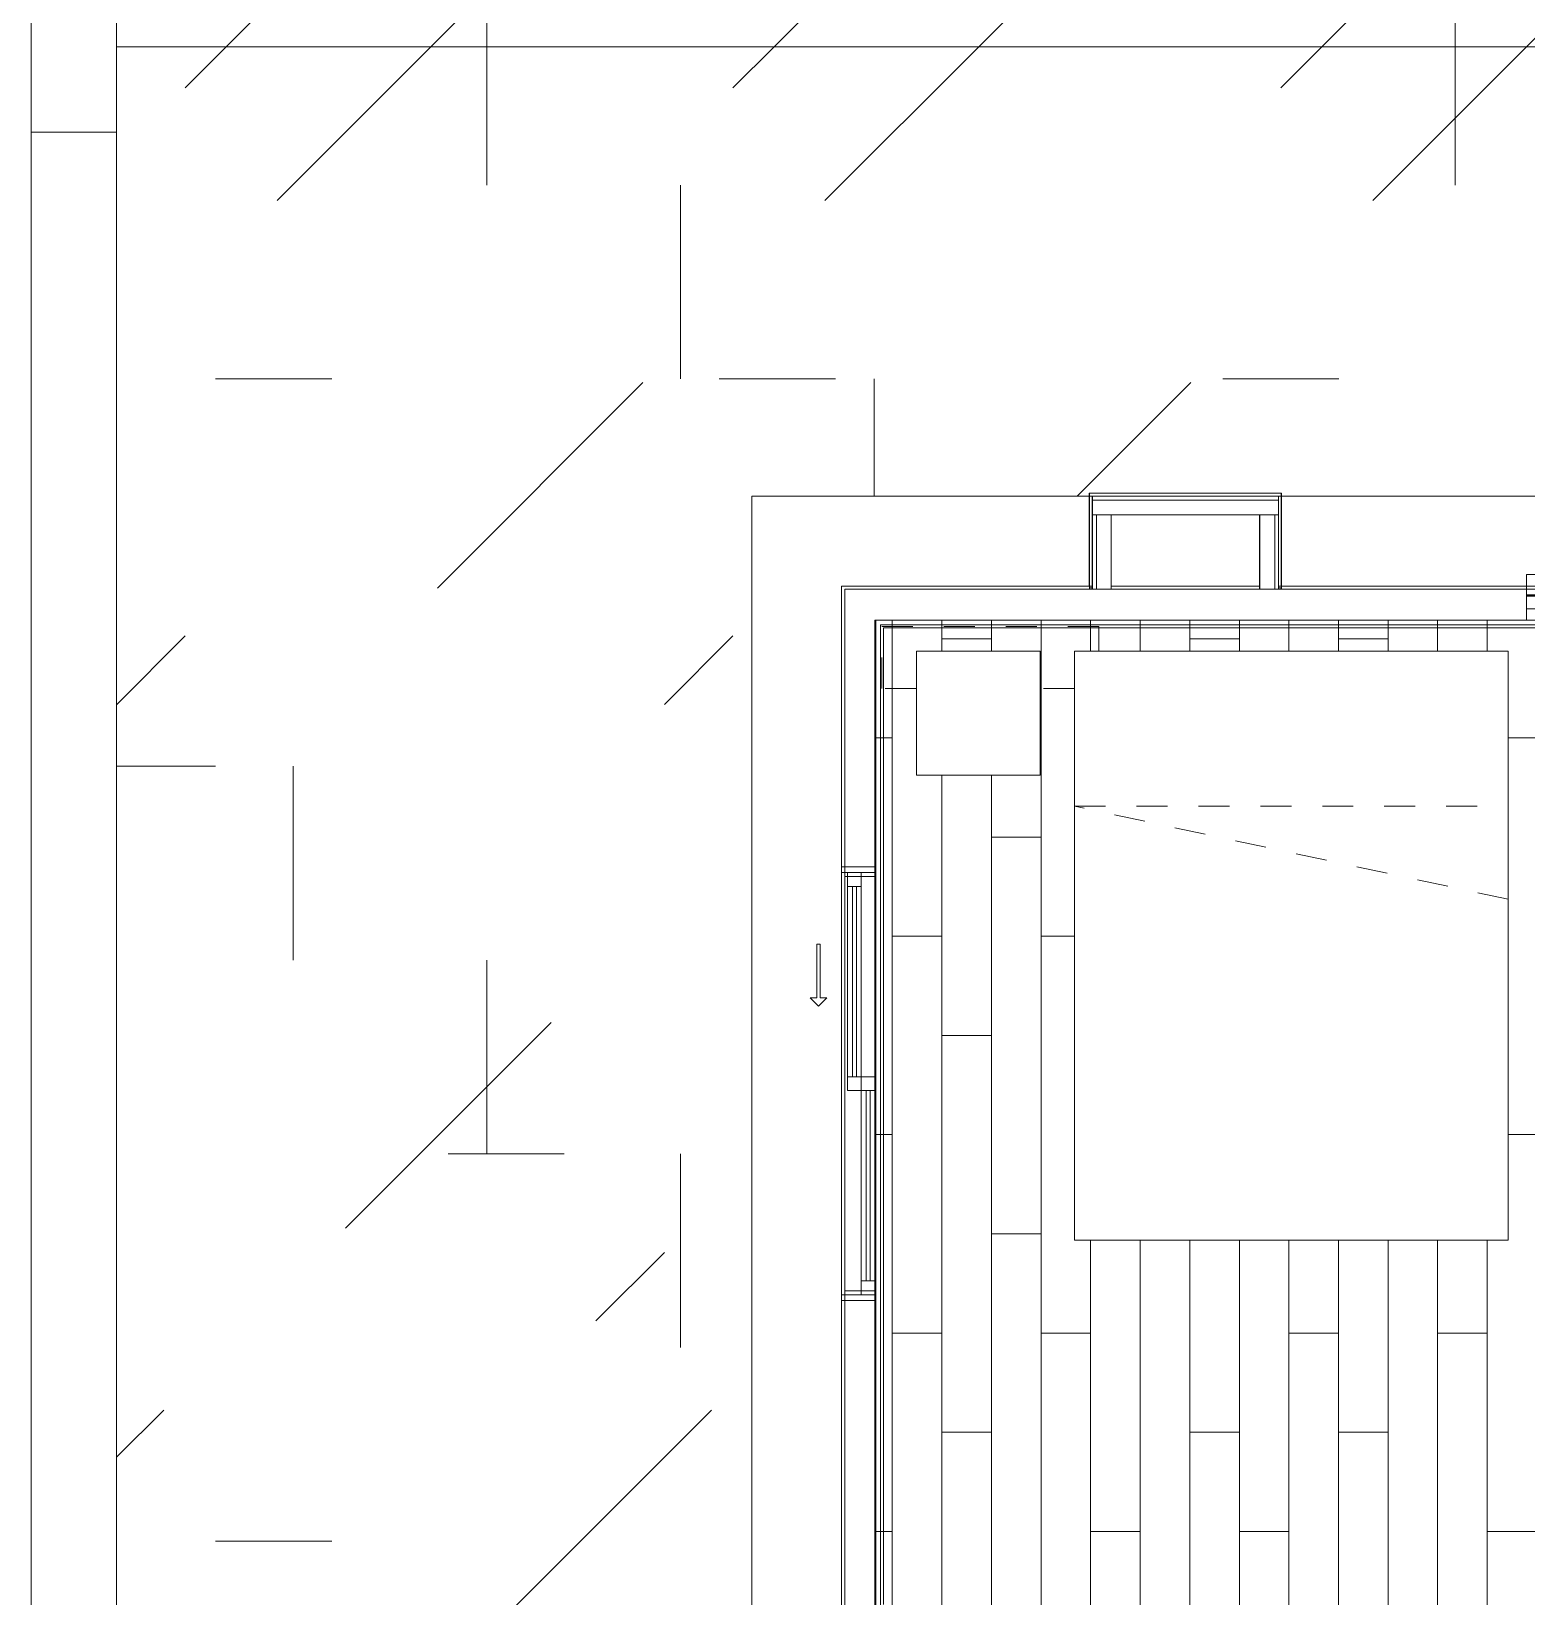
# Model space of a CAD drawing. Header units: metres. Extents: x 3856 to 4207, y -1118 to -691.
# Drawn here: x 3941.03 to 3945.86, y -987.68 to -982.63 of the extents above; entities that cross this region are included whole.
import ezdxf

# ---------------------------------------------------------------- set-up
doc = ezdxf.new("R2010")
doc.units = ezdxf.units.M
doc.linetypes.add('Dash', pattern=[0.00635, 0.003175, -0.003175])
doc.linetypes.add('Trazo', pattern=[0.006, 0.003, -0.003])
for name, color, linetype, lineweight in [('_Hidden Lines_', 7, 'Trazo', 9), ('Casework', 7, 'Continuous', 9), ('Common Edges', 7, 'Continuous', 9), ('Detail Items', 7, 'Continuous', 9), ('Floors', 7, 'Continuous', 9), ('Frame_Mullion', 7, 'Continuous', 9), ('Glass', 7, 'Continuous', 9), ('Structural Framing', 7, 'Continuous', 9), ('Surface Pattern', 7, 'Continuous', 9), ('Walls', 7, 'Continuous', 9), ('Windows', 7, 'Continuous', 9)]:
    doc.layers.add(name, color=color, linetype=linetype, lineweight=lineweight)
doc.layers.add('Cour_Roja_Punteada_1', color=1, linetype='Dash', lineweight=9, true_color=0xff0000)
doc.layers.add('ROA-E00-URB-A101-MASTER_PLAN cambio estaciomientos_dwg', color=7, linetype='Continuous', lineweight=9, true_color=0x767676)
pattern_1 = [(45, (0, 0), (-1.76776695, 0), [0.9375, -3.75]), (45, (1.25, 1.25), (-1.76776695, 0), [0.9375, -3.75]), (45, (2.5, -0.375), (-1.76776695, 0), [0.3125, -2.5]), (90, (2.5, 0.625), (-0.625, 0.625), [0.625, -2.5]), (315, (2.5, 1.25), (0, 3.5355339), [0.625, -3.75]), (0, (1.25, 1.25), (2.5, 2.5), [0.375, -1.25]), (0, (-1.875, 2.5), (2.5, 2.5), [0.375, -2.5])]

# ---------------------------------------------------------------- blocks, each defined once
blk = doc.blocks.new('Cama 2D - COUR-ARQ-CAMA DOBLE - 2D-5365797-IMPLANTACIÓN - KIT COMERCIAL')
at = {"layer": '_Hidden Lines_'}
for p, q in [((1.0422, 1.0866), (-0.8578, 1.0866)), ((-0.8578, 1.0866), (-0.8578, -0.3134)), ((-0.0578, 1.0866), (-0.3578, -0.3134)), ((-0.3578, -0.3134), (-0.3578, 1.0866)), ((1.0422, -0.3134), (1.0422, 1.0866)), ((-0.8578, -0.3134), (1.0422, -0.3134))]:
    blk.add_line(p, q, dxfattribs=at)
at = {"layer": 'Casework'}
for p, q in [((-0.8578, 1.0866), (1.0422, 1.0866)), ((-0.8578, -0.3134), (-0.8578, 1.0866)), ((1.0422, 1.0866), (1.0422, -0.3134)), ((1.0422, -0.3134), (-0.8578, -0.3134))]:
    blk.add_line(p, q, dxfattribs=at)
blk = doc.blocks.new('Multifuncional 2D - Mesa Noche-4976159-IMPLANTACIÓN - KIT COMERCIAL')
at = {"layer": '_Hidden Lines_'}
for p, q in [((-0.4578, 1.0866), (-0.8578, 1.0866)), ((-0.8578, 1.0866), (-0.8578, 0.6866)), ((-0.4578, 0.6866), (-0.4578, 1.0866)), ((-0.8578, 0.6866), (-0.4578, 0.6866))]:
    blk.add_line(p, q, dxfattribs=at)
at = {"layer": 'Casework'}
for p, q in [((-0.8578, 1.0866), (-0.4578, 1.0866)), ((-0.8578, 0.6866), (-0.8578, 1.0866)), ((-0.4578, 1.0866), (-0.4578, 0.6866)), ((-0.4578, 0.6866), (-0.8578, 0.6866))]:
    blk.add_line(p, q, dxfattribs=at)
blk = doc.blocks.new('COUR-VENTANA-DESLIZANTE_DOS_CUERPOS - 1_40 x 1_35cm-11595978-IMPLANTACIÓN - KIT COMERCIAL')
at = {"layer": 'Detail Items'}
for p, q in [((0.2499, 0.0796), (0.2769, 0.1066)), ((0.2769, 0.1066), (0.2769, 0.0846)), ((0.2499, 0.0796), (0.2769, 0.0526)), ((0.45, 0.0846), (0.2769, 0.0846)), ((0.2769, 0.0746), (0.45, 0.0746)), ((0.2769, 0.0526), (0.2769, 0.0746)), ((0.45, 0.0746), (0.45, 0.0846))]:
    blk.add_line(p, q, dxfattribs=at)
blk = doc.blocks.new('EDIFICIO TIPO A_rvt-1-IMPLANTACIÓN - KIT COMERCIAL')
at = {"layer": 'Surface Pattern', "true_color": 0xdcf1d6}
h = blk.add_hatch(dxfattribs=at)
h.set_pattern_fill('FP_8', color=254, style=0, pattern_type=2)
h.set_pattern_definition(pattern_1)
h.paths.add_polyline_path([(3943.3568, -994.1273), (3943.3568, -993.5273), (3943.2068, -993.5273), (3943.2068, -991.1273), (3943.3568, -991.1273), (3943.3568, -984.1273), (3951.5576, -984.1273), (3951.5576, -983.9773), (3952.3068, -983.9773), (3952.3068, -982.6773), (3941.3068, -982.6773), (3941.3068, -994.1273)])
h.paths.add_polyline_path([(3963.3068, -994.0273), (3963.3068, -982.6773), (3952.4068, -982.6773), (3952.4068, -983.9773), (3953.1576, -983.9773), (3953.1576, -984.1273), (3961.3568, -984.1273), (3961.3584, -991.1273), (3961.5068, -991.1273), (3961.5068, -993.5273), (3961.3568, -993.5273), (3961.3568, -994.0273)])
at = {"layer": 'Surface Pattern', "true_color": 0x808080}
h = blk.add_hatch(dxfattribs=at)
h.set_pattern_fill('FP_31', color=8, style=0, pattern_type=2)
h.set_pattern_definition([(270, (3948.45, -991.627), (0.16, 1e-17), []), (0, (3948.45, -991.627), (0.32, 0.32), [0.16, -1.12]), (0, (3948.61, -992.267), (0.32, 0.32), [0.16, -1.12])])
h.paths.add_polyline_path([(3946.1215, -994.8273), (3947.2568, -994.8273), (3947.2568, -993.5273), (3947.0568, -993.5273), (3947.0568, -991.6273), (3949.7318, -991.6273), (3949.7318, -991.6073), (3948.7818, -991.6073), (3948.7818, -991.5673), (3949.7418, -991.563), (3949.7301, -990.3273), (3948.4568, -990.3273), (3948.4568, -990.6273), (3948.3568, -990.6273), (3948.3568, -987.6873), (3948.4068, -987.6873), (3948.4068, -986.8673), (3948.3568, -986.8673), (3948.3568, -986.8273), (3947.3568, -986.8273), (3947.3568, -986.9173), (3947.3068, -986.9173), (3947.3068, -987.6373), (3947.3568, -987.6373), (3947.3568, -989.0273), (3947.2568, -989.0273), (3947.2568, -987.8273), (3943.7568, -987.8273), (3943.7568, -994.8273), (3944.6068, -994.8273)])
h.paths.add_polyline_path([(3943.8068, -994.7773), (3943.8068, -993.2773), (3944.6068, -993.2773), (3944.6068, -993.9773), (3946.1215, -993.9773), (3946.1215, -994.7773), (3943.8114, -994.7773)])
h.paths.add_polyline_path([(3945.4521, -993.2773), (3945.0392, -993.2773), (3945.0392, -992.7773), (3945.6392, -992.7773), (3945.6392, -993.2773)])
h.paths.add_polyline_path([(3949.8261, -991.5873), (3949.8301, -991.5873), (3949.8301, -990.6673), (3949.7818, -990.6673), (3949.7818, -991.5873)])
h.paths.add_polyline_path([(3945.0392, -991.0273), (3944.4568, -991.0273), (3944.4568, -990.3273), (3946.0568, -990.3273), (3946.0568, -991.0273), (3945.6392, -991.0273)])
h.paths.add_polyline_path([(3950.1559, -990.2123), (3950.1559, -987.8273), (3949.0568, -987.8273), (3949.0568, -989.0348), (3948.4718, -989.0348), (3948.4718, -990.2123), (3948.7594, -990.2123), (3948.7691, -990.2123), (3949.0418, -990.2123), (3949.0418, -989.8773), (3949.0568, -989.8773), (3949.0568, -990.2123), (3950.1503, -990.2123)])
h.paths.add_polyline_path([(3943.7535, -987.7273), (3947.2568, -987.7273), (3947.2568, -987.6573), (3946.5068, -987.6573), (3946.5068, -987.6173), (3947.2668, -987.6116), (3947.2568, -986.8273), (3946.6568, -986.8273), (3946.6495, -986.7298), (3946.6318, -986.7298), (3946.6403, -986.7148), (3946.6568, -986.7148), (3946.6568, -985.9916), (3946.6718, -985.9916), (3946.6818, -986.7273), (3947.2568, -986.7273), (3947.2568, -984.5273), (3943.7535, -984.5273), (3943.7535, -986.855)])
h.paths.add_polyline_path([(3951.947, -987.7273), (3952.3068, -987.7273), (3952.3068, -984.5273), (3948.9568, -984.5273), (3948.9568, -986.8273), (3948.4568, -986.8273), (3948.4468, -987.6673), (3949.3068, -987.6673), (3949.3068, -987.7073), (3948.4568, -987.7073), (3948.4568, -987.7273), (3951.7862, -987.7273)])
h.paths.add_polyline_path([(3951.7862, -987.295), (3951.7862, -986.895), (3952.1862, -986.895), (3952.1862, -987.295), (3951.947, -987.295)])
h.paths.add_polyline_path([(3952.1862, -986.795), (3950.2862, -986.795), (3950.2862, -985.195), (3952.1862, -985.195)])
h.paths.add_polyline_path([(3945.7981, -986.5273), (3944.3981, -986.5273), (3944.3981, -984.6273), (3945.7981, -984.6273), (3945.7981, -986.0767)])
h.paths.add_polyline_path([(3946.6718, -985.9903), (3946.6718, -985.2671), (3946.6868, -985.2671), (3946.6868, -985.9903)])
h.paths.add_polyline_path([(3946.6568, -985.2671), (3946.6568, -984.5298), (3946.7068, -984.5298), (3946.7068, -984.5448), (3946.6718, -984.5448), (3946.6718, -985.2671)])
h.paths.add_polyline_path([(3951.947, -985.095), (3951.7862, -985.095), (3951.7862, -984.695), (3952.1862, -984.695), (3952.1862, -985.095)])
h.paths.add_polyline_path([(3946.2878, -985.0273), (3945.8878, -985.0273), (3945.8878, -984.6273), (3946.2878, -984.6273)])
h.paths.add_polyline_path([(3944.2878, -985.0273), (3943.8878, -985.0273), (3943.8878, -984.6273), (3944.2878, -984.6273), (3944.2878, -984.9323)])
at = {"layer": 'Common Edges'}
for p, q in [((3944.4568, -984.1398), (3945.0568, -984.1398)), ((3944.4693, -984.4273), (3944.4693, -984.1873)), ((3945.0443, -984.4273), (3945.0443, -984.1873)), ((3944.4468, -984.4223), (3944.4468, -984.4173)), ((3945.0668, -984.4173), (3945.0668, -984.4223))]:
    blk.add_line(p, q, dxfattribs=at)
at = {"layer": 'Cour_Roja_Punteada_1'}
for p, q in [((3943.7768, -984.5473), (3944.4768, -984.5473)), ((3943.7768, -984.7473), (3943.7768, -984.5473)), ((3943.7768, -984.5473), (3944.4768, -984.5473)), ((3943.7768, -984.7473), (3943.7768, -984.5473)), ((3944.4768, -984.5473), (3944.4768, -984.6273)), ((3944.4768, -984.5473), (3944.4768, -984.6273)), ((3943.8878, -984.7473), (3943.7768, -984.7473)), ((3943.8878, -984.7473), (3943.7768, -984.7473)), ((3944.3981, -984.7473), (3944.2878, -984.7473)), ((3944.3981, -984.7473), (3944.2878, -984.7473))]:
    blk.add_line(p, q, dxfattribs=at)
at = {"layer": 'Floors'}
for p, q in [((3941.3068, -982.6773), (3941.3068, -994.1273)), ((3943.3568, -989.8273), (3943.3568, -984.1273)), ((3943.3568, -984.1273), (3944.4551, -984.1273)), ((3945.0568, -984.1273), (3948.3568, -984.1273)), ((3947.2568, -984.5273), (3943.7535, -984.5273)), ((3943.7535, -984.5273), (3943.7535, -987.7273))]:
    blk.add_line(p, q, dxfattribs=at)
at = {"layer": 'Walls'}
for p, q in [((3944.4451, -984.1173), (3944.4451, -984.4173)), ((3944.4451, -984.4173), (3944.4451, -984.1173)), ((3944.4451, -984.1173), (3944.4551, -984.1173)), ((3944.4551, -984.1173), (3944.4451, -984.1173)), ((3945.0551, -984.1173), (3944.4551, -984.1173)), ((3944.4551, -984.1173), (3945.0551, -984.1173)), ((3944.4551, -984.1873), (3944.4551, -984.1273)), ((3944.4551, -984.1273), (3944.4551, -984.4273)), ((3945.0551, -984.1173), (3945.0651, -984.1173)), ((3945.0651, -984.1173), (3945.0551, -984.1173)), ((3945.0651, -984.4173), (3945.0651, -984.1173)), ((3945.0651, -984.1173), (3945.0651, -984.4173)), ((3944.4551, -984.4273), (3944.4551, -984.1873)), ((3944.9951, -984.4273), (3944.9951, -984.1873)), ((3943.6468, -984.4173), (3943.6468, -985.3223)), ((3943.6468, -985.3223), (3943.6468, -984.4173)), ((3943.6468, -984.4173), (3943.6568, -984.4173)), ((3943.6568, -984.4173), (3943.6468, -984.4173)), ((3944.4451, -984.4173), (3943.6568, -984.4173)), ((3943.6568, -984.4173), (3944.4451, -984.4173)), ((3943.6568, -984.4273), (3943.6568, -985.3223)), ((3943.6568, -985.3223), (3943.6568, -984.4273)), ((3944.4451, -984.4273), (3943.6568, -984.4273)), ((3943.6568, -984.4273), (3944.4451, -984.4273)), ((3944.4551, -984.4273), (3944.4451, -984.4273)), ((3944.4451, -984.4273), (3944.4551, -984.4273)), ((3945.0651, -984.4223), (3945.0551, -984.4223)), ((3945.0551, -984.4223), (3945.0651, -984.4223)), ((3945.8568, -984.4173), (3945.0651, -984.4173)), ((3945.0651, -984.4173), (3945.8568, -984.4173)), ((3945.0651, -984.4273), (3945.0651, -984.4223)), ((3945.0651, -984.4223), (3945.0651, -984.4273)), ((3945.8568, -984.4273), (3945.0651, -984.4273)), ((3945.0651, -984.4273), (3945.8568, -984.4273)), ((3945.8568, -984.4173), (3945.8568, -984.4273)), ((3945.8568, -984.4273), (3945.8568, -984.4173)), ((3945.8568, -984.4173), (3946.6568, -984.4173)), ((3946.6568, -984.4173), (3945.8568, -984.4173)), ((3945.8568, -984.4273), (3945.8568, -984.4173)), ((3945.8568, -984.4173), (3945.8568, -984.4273)), ((3945.8568, -984.4273), (3946.6568, -984.4273)), ((3946.6568, -984.4273), (3945.8568, -984.4273)), ((3943.7718, -987.7023), (3943.7718, -984.5423)), ((3943.7818, -984.5423), (3943.7718, -984.5423)), ((3943.7818, -984.5423), (3946.6568, -984.5423)), ((3943.7818, -984.5523), (3943.7818, -987.7023)), ((3946.6568, -984.5523), (3943.7818, -984.5523)), ((3943.6468, -985.3223), (3943.6468, -986.7223)), ((3943.6468, -986.7223), (3943.6468, -985.3223)), ((3943.6568, -985.3223), (3943.6468, -985.3223)), ((3943.6468, -985.3223), (3943.6468, -986.7223)), ((3943.6468, -986.7223), (3943.6468, -985.3223)), ((3943.6468, -985.3223), (3943.6568, -985.3223)), ((3943.6568, -985.3223), (3943.6568, -986.7223)), ((3943.6568, -986.7223), (3943.6568, -985.3223)), ((3943.6568, -985.3223), (3943.6568, -986.7223)), ((3943.6568, -986.7223), (3943.6568, -985.3223)), ((3943.6568, -986.7223), (3943.6468, -986.7223)), ((3943.6468, -988.4273), (3943.6468, -986.7223)), ((3943.6468, -986.7223), (3943.6468, -988.4273)), ((3943.6568, -986.7223), (3943.6468, -986.7223)), ((3943.6568, -988.4273), (3943.6568, -986.7223)), ((3943.6568, -986.7223), (3943.6568, -988.4273))]:
    blk.add_line(p, q, dxfattribs=at)
at = {"layer": 'Walls', "lineweight": 18}
for p, q in [((3945.0568, -984.1173), (3944.4468, -984.1173)), ((3944.4468, -984.1173), (3944.4468, -984.1273)), ((3944.4468, -984.1273), (3944.4468, -984.4173)), ((3945.0568, -984.1273), (3944.4568, -984.1273)), ((3944.4568, -984.1273), (3944.4568, -984.1873)), ((3944.4568, -984.1273), (3945.0568, -984.1273)), ((3944.4568, -984.4223), (3944.4568, -984.1273)), ((3945.0668, -984.1173), (3945.0568, -984.1173)), ((3945.0568, -984.1873), (3945.0568, -984.1273)), ((3945.0568, -984.1273), (3945.0568, -984.4223)), ((3945.0668, -984.4173), (3945.0668, -984.1173)), ((3944.4568, -984.1873), (3945.0568, -984.1873)), ((3944.4568, -984.1873), (3944.4568, -984.4273)), ((3944.5168, -984.1873), (3944.4568, -984.1873)), ((3944.5168, -984.4273), (3944.5168, -984.1873)), ((3944.9968, -984.1873), (3944.9968, -984.4273)), ((3945.0568, -984.1873), (3944.9968, -984.1873)), ((3945.0568, -984.4273), (3945.0568, -984.1873)), ((3943.6468, -984.4173), (3943.6468, -985.3223)), ((3943.6568, -984.4173), (3943.6468, -984.4173)), ((3944.4468, -984.4173), (3943.6568, -984.4173)), ((3943.6568, -985.3223), (3943.6568, -984.4273)), ((3943.6568, -984.4273), (3944.4468, -984.4273)), ((3944.4468, -984.4223), (3944.4568, -984.4223)), ((3944.4468, -984.4273), (3944.4468, -984.4223)), ((3944.4568, -984.4273), (3944.5168, -984.4273)), ((3944.9968, -984.4273), (3945.0568, -984.4273)), ((3945.0568, -984.4223), (3945.0668, -984.4223)), ((3945.8568, -984.4173), (3945.0668, -984.4173)), ((3945.0668, -984.4223), (3945.0668, -984.4273)), ((3945.0668, -984.4273), (3945.8568, -984.4273)), ((3945.8568, -984.4273), (3945.8568, -984.4173)), ((3943.7568, -984.5273), (3943.7568, -987.7123)), ((3943.7718, -984.5273), (3943.7568, -984.5273)), ((3947.2418, -984.5273), (3943.7718, -984.5273)), ((3943.7718, -984.5423), (3946.6568, -984.5423)), ((3943.7718, -987.7123), (3943.7718, -984.5423)), ((3943.6468, -985.3223), (3943.6468, -986.7223)), ((3943.6568, -986.7223), (3943.6568, -985.3223)), ((3943.6468, -986.7223), (3943.6468, -988.4273)), ((3943.6568, -988.4273), (3943.6568, -986.7223))]:
    blk.add_line(p, q, dxfattribs=at)
at = {"layer": 'Casework', "lineweight": 9, "rotation": 269.9999999999788}
for name, p in [('Multifuncional 2D - Mesa Noche-4976159-IMPLANTACIÓN - KIT COMERCIAL', (3943.2013, -985.4851)), ('Cama 2D - COUR-ARQ-CAMA DOBLE - 2D-5365797-IMPLANTACIÓN - KIT COMERCIAL', (3944.7115, -985.4851))]:
    blk.add_blockref(name, p, dxfattribs=at)
at = {"layer": 'Windows', "lineweight": 9, "rotation": 89.99999999999396}
blk.add_blockref('COUR-VENTANA-DESLIZANTE_DOS_CUERPOS - 1_40 x 1_35cm-11595978-IMPLANTACIÓN - KIT COMERCIAL', (3943.6518, -986.0223), dxfattribs=at)
blk = doc.blocks.new('EDIFICIO TIPO A_rvt-6-IMPLANTACIÓN - KIT COMERCIAL')
at = {"layer": 'Surface Pattern', "true_color": 0xdcf1d6}
h = blk.add_hatch(dxfattribs=at)
h.set_pattern_fill('FP_101', color=254, style=0, pattern_type=2)
h.set_pattern_definition(pattern_1)
h.paths.add_polyline_path([(3963.3068, -982.6773), (3963.3068, -971.2273), (3963.4068, -971.2273), (3963.4068, -971.1273), (3961.3568, -971.1273), (3961.3568, -971.7273), (3961.5068, -971.7273), (3961.5068, -974.1273), (3961.3568, -974.1273), (3961.3568, -981.1273), (3953.1559, -981.1273), (3953.1559, -981.2773), (3952.4068, -981.2773), (3952.4068, -982.5773), (3952.3068, -982.5773), (3952.3068, -981.2773), (3951.5559, -981.2773), (3951.5559, -981.1273), (3943.3568, -981.1273), (3943.3551, -974.1273), (3943.2068, -974.1273), (3943.2068, -971.7273), (3943.3568, -971.7273), (3943.3568, -971.2273), (3941.3068, -971.2273), (3941.3068, -982.6773), (3959.9477, -982.6773)])
at = {"layer": 'Floors'}
for p, q in [((3941.3068, -971.2273), (3941.3068, -982.6773)), ((3941.3068, -982.6773), (3952.3068, -982.6773))]:
    blk.add_line(p, q, dxfattribs=at)
blk = doc.blocks.new('ROA-E00-URB-A101-MASTER_PLAN cambio estaciomientos_dwg_COUR-ARQ-VENTANA_DESLIZANTE_TRES_CUERPOS_V2C_1 - 1_35 X 0_80 cm-6361201-Master Plan - Etapa 1-7986499-IMPLANTACIÓN - KIT COMERCIAL')
at = {"layer": 'Frame_Mullion'}
for p, q in [((0.36, 0.0127), (-0.36, 0.0127)), ((0.4, -0.05), (-0.4, -0.05)), ((0.36, -0.0317), (-0.36, -0.0317))]:
    blk.add_line(p, q, dxfattribs=at)
at = {"layer": 'Frame_Mullion', "flags": 128}
blk.add_lwpolyline([(-0.4, 0.05), (-0.4, -0.05), (-0.4, -0.0317), (-0.36, -0.0317), (-0.36, 0.0127), (-0.3918, 0.0127), (-0.4, 0.0127)], dxfattribs=at)
blk.add_lwpolyline([(0.4, 0.0127), (0.3682, 0.0127), (0.36, 0.0127), (0.36, -0.0317), (0.4, -0.0317)], close=True, dxfattribs=at)
at = {"layer": 'Glass', "flags": 128}
blk.add_lwpolyline([(-0.36, -0.0148), (-0.36, -0.0021), (0.36, -0.0021), (0.36, -0.0148)], close=True, dxfattribs=at)
at = {"layer": 'Windows'}
for p, q in [((-0.4, -0.0273), (0.4, -0.0273)), ((-0.4, -0.0303), (0.4, -0.0303))]:
    blk.add_line(p, q, dxfattribs=at)
at = {"layer": 'Windows', "flags": 128}
blk.add_lwpolyline([(0.4, -0.05), (0.4, -0.0973), (-0.4, -0.0973), (-0.4, -0.05)], dxfattribs=at)
blk = doc.blocks.new('ROA-E00-URB-A101-MASTER_PLAN cambio estaciomientos_dwg_COUR-VENTANA-DESLIZANTE_DOS_CUERPOS - 1_40 x 1_35cm-11433063-Master Plan - Etapa 1-V574-IMPLANTACIÓN - KIT COMERCIAL')
at = {"layer": 'Detail Items', "flags": 128}
blk.add_lwpolyline([(0.2769, 0.0526), (0.2499, 0.0796), (0.2769, 0.1066), (0.2769, 0.0846), (0.45, 0.0846), (0.45, 0.0746), (0.2769, 0.0746)], close=True, dxfattribs=at)
at = {"layer": 'Frame_Mullion'}
for p, q in [((0.6809, 0.005), (0.6809, -0.1017)), ((-0.6683, -0.005), (-0.6683, -0.1017))]:
    blk.add_line(p, q, dxfattribs=at)
at = {"layer": 'Frame_Mullion', "flags": 128}
for points in [[(-0.7, 0.005), (-0.681, 0.005), (-0.681, -0.1017)], [(0.6682, -0.1017), (0.6682, -0.005), (0.7, -0.005), (0.7, 0.005), (0.6809, 0.005)], [(-0.6365, -0.0585), (-0.6683, -0.0585), (-0.6683, -0.005), (-0.7, -0.005), (-0.6683, -0.005), (0.6682, -0.005)], [(0.6365, -0.0585), (0.0222, -0.0585), (-0.0222, -0.0585), (-0.0222, -0.0141), (-0.0222, -0.1017)], [(0.0222, -0.1017), (0.0222, -0.0141), (-0.0222, -0.0141), (0.0222, -0.0141)], [(0.0222, -0.1017), (0.0222, -0.0585), (0.0222, -0.0141), (0.6365, -0.0141)], [(0.6809, -0.0141), (0.6809, -0.0585), (0.6365, -0.0585), (0.6365, -0.0141), (0.6809, -0.0141), (0.6365, -0.0141), (0.6365, -0.0585), (0.6809, -0.0585)], [(0.7, -0.005), (0.6682, -0.005), (0.6682, -0.1017)], [(-0.6365, -0.1017), (-0.6365, -0.0585), (-0.681, -0.0585)], [(-0.6365, -0.1017), (-0.6365, -0.0585), (-0.0222, -0.0585), (0.0222, -0.0585), (-0.0222, -0.0585), (-0.0222, -0.1017)]]:
    blk.add_lwpolyline(points, dxfattribs=at)
at = {"layer": 'Glass', "flags": 128}
for points in [[(0.0222, -0.0426), (0.6365, -0.0426), (0.6365, -0.0299), (0.0222, -0.0299)], [(-0.0222, -0.0744), (-0.6365, -0.0744), (-0.6365, -0.0871), (-0.0222, -0.0871)]]:
    blk.add_lwpolyline(points, close=True, dxfattribs=at)
blk = doc.blocks.new('ROA-E00-URB-A101-MASTER_PLAN cambio estaciomientos_dwg_ROA-E01-ARQ-R23_rvt-1-Master Plan - Etapa 1-7986546-IMPLANTACIÓN - KIT COMERCIAL')
at = {"layer": 'Walls'}
for p, q in [((984.4173, 3945.8568), (984.4173, 3945.0568)), ((984.4173, 3944.9951), (984.4173, 3944.5168)), ((984.4273, 3944.5168), (984.4273, 3944.9951)), ((986.7223, 3943.6568), (986.7223, 3943.6468))]:
    blk.add_line(p, q, dxfattribs=at)
at = {"layer": 'Walls', "flags": 128}
for points in [[(984.4273, 3945.0568), (984.4273, 3945.8568), (984.4173, 3945.8568)], [(984.4173, 3944.4551), (984.4173, 3943.6468), (984.4273, 3943.6468), (985.3223, 3943.6468), (985.3223, 3943.6568), (984.4273, 3943.6568), (984.4273, 3944.4551)], [(985.3223, 3943.6468), (986.7223, 3943.6468), (985.3223, 3943.6468), (985.3223, 3943.6568)]]:
    blk.add_lwpolyline(points, dxfattribs=at)
blk.add_lwpolyline([(988.4273, 3943.6568), (986.7223, 3943.6568), (986.7223, 3943.6468), (988.4273, 3943.6468)], close=True, dxfattribs=at)
for name, p, rotation in [('ROA-E00-URB-A101-MASTER_PLAN cambio estaciomientos_dwg_COUR-ARQ-VENTANA_DESLIZANTE_TRES_CUERPOS_V2C_1 - 1_35 X 0_80 cm-6361201-Master Plan - Etapa 1-7986499-IMPLANTACIÓN - KIT COMERCIAL', (984.4773, 3946.2568), 270.0000000000004), ('ROA-E00-URB-A101-MASTER_PLAN cambio estaciomientos_dwg_COUR-VENTANA-DESLIZANTE_DOS_CUERPOS - 1_40 x 1_35cm-11433063-Master Plan - Etapa 1-V574-IMPLANTACIÓN - KIT COMERCIAL', (986.0223, 3943.6518), 180)]:
    blk.add_blockref(name, p, dxfattribs=dict(rotation=rotation))
blk = doc.blocks.new('ROA-E00-URB-A101-MASTER_PLAN cambio estaciomientos_dwg_ROA-E01-EST-R23_rvt-1-Master Plan - Etapa 1-7986858-IMPLANTACIÓN - KIT COMERCIAL')
at = {"layer": 'Structural Framing', "flags": 128}
blk.add_lwpolyline([(994.1273, 3943.3468), (994.4023, 3943.3468), (994.4023, 3941.0318), (994.1273, 3941.0318), (982.9523, 3941.0318)], dxfattribs=at)
at = {"layer": 'Walls'}
for p, q in [((984.4273, 3944.9951), (984.4273, 3944.5168)), ((984.4273, 3944.4551), (984.4273, 3943.7568))]:
    blk.add_line(p, q, dxfattribs=at)
at = {"layer": 'Walls', "flags": 128}
for points in [[(984.5273, 3945.8568), (984.4273, 3945.8568), (984.4273, 3945.0568)], [(984.4273, 3943.7568), (984.4273, 3943.6568), (985.3223, 3943.6568), (985.3223, 3943.7535)], [(986.7223, 3943.7535), (986.7223, 3943.6568), (988.4273, 3943.6568), (988.4273, 3943.7568)]]:
    blk.add_lwpolyline(points, dxfattribs=at)
blk = doc.blocks.new('ROA-E00-URB-A101-MASTER_PLAN cambio estaciomientos_dwg_ROA-E01-EST-R23_rvt-6-Master Plan - Etapa 1-7986868-IMPLANTACIÓN - KIT COMERCIAL')
at = {"layer": 'Structural Framing', "flags": 128}
blk.add_lwpolyline([(971.1273, 3943.3468), (970.8523, 3943.3468), (970.8523, 3941.0318), (971.1273, 3941.0318), (982.3023, 3941.0318), (982.9523, 3941.0318), (982.9523, 3941.3068)], dxfattribs=at)
blk = doc.blocks.new('ROA-E00-URB-A101-MASTER_PLAN cambio estaciomientos_dwg-7942325-IMPLANTACIÓN - KIT COMERCIAL')
for name in ['ROA-E00-URB-A101-MASTER_PLAN cambio estaciomientos_dwg_ROA-E01-EST-R23_rvt-1-Master Plan - Etapa 1-7986858-IMPLANTACIÓN - KIT COMERCIAL', 'ROA-E00-URB-A101-MASTER_PLAN cambio estaciomientos_dwg_ROA-E01-EST-R23_rvt-6-Master Plan - Etapa 1-7986868-IMPLANTACIÓN - KIT COMERCIAL', 'ROA-E00-URB-A101-MASTER_PLAN cambio estaciomientos_dwg_ROA-E01-ARQ-R23_rvt-1-Master Plan - Etapa 1-7986546-IMPLANTACIÓN - KIT COMERCIAL']:
    blk.add_blockref(name, (0, 0))

msp = doc.modelspace()

# ---------------------------------------------------------------- block references
at = {"lineweight": 5}
for name in ['EDIFICIO TIPO A_rvt-6-IMPLANTACIÓN - KIT COMERCIAL', 'EDIFICIO TIPO A_rvt-1-IMPLANTACIÓN - KIT COMERCIAL']:
    msp.add_blockref(name, (0, 0), dxfattribs=at)
at = {"layer": 'ROA-E00-URB-A101-MASTER_PLAN cambio estaciomientos_dwg', "color": 7, "rotation": 269.9999999999999}
msp.add_blockref('ROA-E00-URB-A101-MASTER_PLAN cambio estaciomientos_dwg-7942325-IMPLANTACIÓN - KIT COMERCIAL', (0, 0), dxfattribs=at)

doc.saveas('drawing.dxf')
